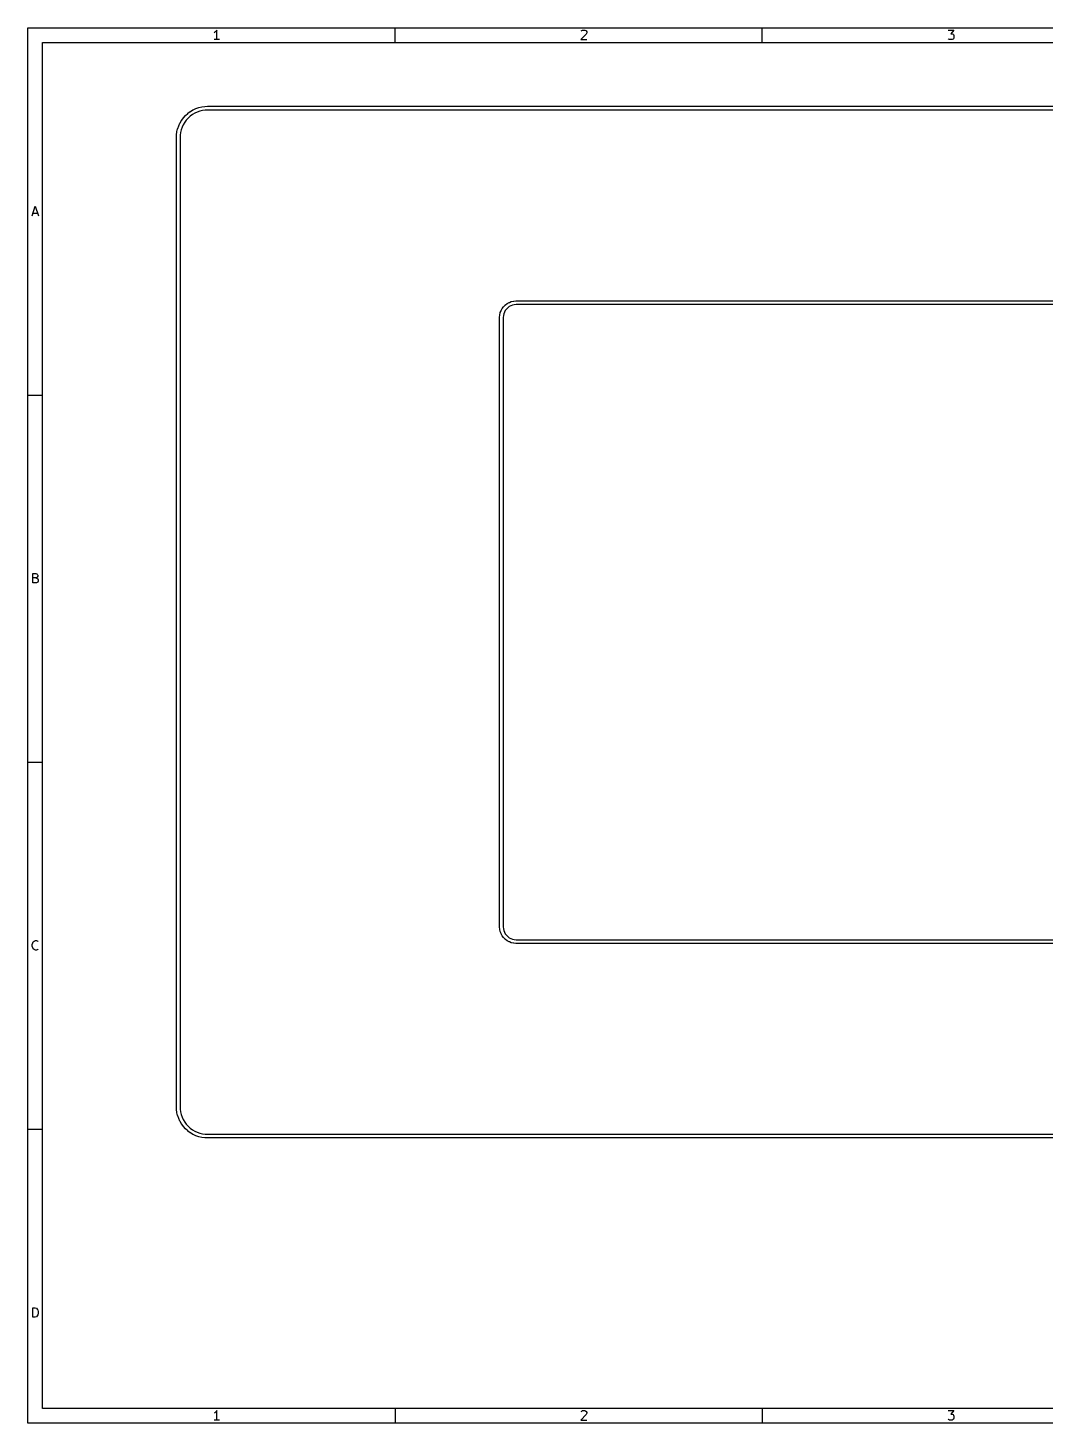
# Model space of a CAD drawing. Header units: inches. Extents: x 0.4 to 11.3, y -7.9 to -0.4.
# Drawn here: x 0.39 to 5.85, y -7.87 to -0.39 of the extents above; entities that cross this region are included whole.
import ezdxf

# ---------------------------------------------------------------- set-up
doc = ezdxf.new("R2010")
doc.units = ezdxf.units.IN
doc.header["$MEASUREMENT"] = 0
doc.layers.add('Edge.Cuts', color=254, linetype='CONTINUOUS', true_color=0xd0d2cd)

msp = doc.modelspace()

# ---------------------------------------------------------------- linework, layer by layer
at = {"layer": 'BLACK', "linetype": 'CONTINUOUS'}
for p, q in [((0.3937, -0.3937), (11.2993, -0.3937)), ((0.3937, -7.8743), (0.3937, -0.3937)), ((1.3965, -0.4174), (1.3916, -0.4199)), ((1.4013, -0.4126), (1.3965, -0.4174)), ((1.4062, -0.4053), (1.4013, -0.4126)), ((1.4062, -0.4564), (1.4062, -0.4053)), ((2.3622, -0.4724), (2.3622, -0.3937)), ((3.3869, -0.4272), (3.3577, -0.4564)), ((3.3601, -0.4101), (3.3625, -0.4077)), ((3.3625, -0.4077), (3.3674, -0.4053)), ((3.3674, -0.4053), (3.3796, -0.4053)), ((3.3796, -0.4053), (3.3845, -0.4077)), ((3.3845, -0.4077), (3.3869, -0.4101)), ((3.3869, -0.4101), (3.3893, -0.415)), ((3.3893, -0.4199), (3.3869, -0.4272)), ((3.3893, -0.415), (3.3893, -0.4199)), ((4.3307, -0.4724), (4.3307, -0.3937)), ((5.3262, -0.4053), (5.3578, -0.4053)), ((5.3578, -0.4053), (5.3408, -0.4248)), ((5.3408, -0.4248), (5.3481, -0.4248)), ((5.3481, -0.4248), (5.353, -0.4272)), ((5.353, -0.4272), (5.3554, -0.4296)), ((5.3554, -0.4296), (5.3578, -0.4345)), ((5.3578, -0.4467), (5.3554, -0.4516)), ((5.3578, -0.4345), (5.3578, -0.4467)), ((0.4724, -0.4724), (11.2206, -0.4724)), ((0.4724, -7.7956), (0.4724, -0.4724)), ((1.4208, -0.4564), (1.3916, -0.4564)), ((3.3577, -0.4564), (3.3893, -0.4564)), ((5.3286, -0.454), (5.3262, -0.4516)), ((5.3335, -0.4564), (5.3286, -0.454)), ((5.3481, -0.4564), (5.3335, -0.4564)), ((5.353, -0.454), (5.3481, -0.4564)), ((5.3554, -0.4516), (5.353, -0.454)), ((0.416, -1.4013), (0.4331, -1.3501)), ((0.4209, -1.3867), (0.4453, -1.3867)), ((0.4331, -1.3501), (0.4501, -1.4013)), ((0.3937, -2.3622), (0.4724, -2.3622)), ((0.4197, -3.3698), (0.4197, -3.3186)), ((0.4197, -3.3186), (0.4367, -3.3186)), ((0.4367, -3.343), (0.4197, -3.343)), ((0.4367, -3.3186), (0.4416, -3.3211)), ((0.4416, -3.3406), (0.4367, -3.343)), ((0.4367, -3.343), (0.444, -3.3455)), ((0.4416, -3.3211), (0.444, -3.3235)), ((0.444, -3.3381), (0.4416, -3.3406)), ((0.444, -3.3235), (0.4465, -3.3284)), ((0.4465, -3.3333), (0.444, -3.3381)), ((0.444, -3.3455), (0.4465, -3.3479)), ((0.4465, -3.365), (0.444, -3.3674)), ((0.4465, -3.3284), (0.4465, -3.3333)), ((0.4465, -3.3479), (0.4489, -3.3528)), ((0.4489, -3.3601), (0.4465, -3.365)), ((0.4489, -3.3528), (0.4489, -3.3601)), ((0.4392, -3.3698), (0.4197, -3.3698)), ((0.444, -3.3674), (0.4392, -3.3698)), ((0.3937, -4.3307), (0.4724, -4.3307)), ((0.4172, -5.3091), (0.4197, -5.2993)), ((0.4172, -5.3164), (0.4172, -5.3091)), ((0.4197, -5.2993), (0.4221, -5.2945)), ((0.4221, -5.2945), (0.427, -5.2896)), ((0.427, -5.2896), (0.4343, -5.2871)), ((0.4343, -5.2871), (0.4392, -5.2871)), ((0.4392, -5.2871), (0.4465, -5.2896)), ((0.4465, -5.2896), (0.4489, -5.292)), ((0.4197, -5.3261), (0.4172, -5.3164)), ((0.4221, -5.331), (0.4197, -5.3261)), ((0.427, -5.3359), (0.4221, -5.331)), ((0.4343, -5.3383), (0.427, -5.3359)), ((0.4392, -5.3383), (0.4343, -5.3383)), ((0.4465, -5.3359), (0.4392, -5.3383)), ((0.4489, -5.3335), (0.4465, -5.3359)), ((0.3937, -6.2992), (0.4724, -6.2992)), ((0.4197, -7.3068), (0.4197, -7.2557)), ((0.4197, -7.2557), (0.4319, -7.2557)), ((0.4319, -7.2557), (0.4392, -7.2581)), ((0.4319, -7.3068), (0.4197, -7.3068)), ((0.4392, -7.3044), (0.4319, -7.3068)), ((0.4392, -7.2581), (0.444, -7.263)), ((0.444, -7.2995), (0.4392, -7.3044)), ((0.444, -7.263), (0.4465, -7.2678)), ((0.4465, -7.2946), (0.444, -7.2995)), ((0.4465, -7.2678), (0.4489, -7.2776)), ((0.4489, -7.2849), (0.4465, -7.2946)), ((0.4489, -7.2776), (0.4489, -7.2849)), ((11.2206, -7.7956), (0.4724, -7.7956)), ((1.3965, -7.8193), (1.3916, -7.8217)), ((1.4013, -7.8144), (1.3965, -7.8193)), ((1.4062, -7.8071), (1.4013, -7.8144)), ((1.4062, -7.8583), (1.4062, -7.8071)), ((2.3622, -7.7956), (2.3622, -7.8743)), ((3.3869, -7.8291), (3.3577, -7.8583)), ((3.3601, -7.812), (3.3625, -7.8096)), ((3.3625, -7.8096), (3.3674, -7.8071)), ((3.3674, -7.8071), (3.3796, -7.8071)), ((3.3796, -7.8071), (3.3845, -7.8096)), ((3.3845, -7.8096), (3.3869, -7.812)), ((3.3869, -7.812), (3.3893, -7.8169)), ((3.3893, -7.8217), (3.3869, -7.8291)), ((3.3893, -7.8169), (3.3893, -7.8217)), ((4.3307, -7.7956), (4.3307, -7.8743)), ((5.3262, -7.8071), (5.3578, -7.8071)), ((5.3286, -7.8559), (5.3262, -7.8534)), ((5.3578, -7.8071), (5.3408, -7.8266)), ((5.3408, -7.8266), (5.3481, -7.8266)), ((5.3481, -7.8266), (5.353, -7.8291)), ((5.353, -7.8291), (5.3554, -7.8315)), ((5.3554, -7.8534), (5.353, -7.8559)), ((5.3554, -7.8315), (5.3578, -7.8364)), ((5.3578, -7.8486), (5.3554, -7.8534)), ((5.3578, -7.8364), (5.3578, -7.8486)), ((11.2993, -7.8743), (0.3937, -7.8743)), ((1.4208, -7.8583), (1.3916, -7.8583)), ((3.3577, -7.8583), (3.3893, -7.8583)), ((5.3335, -7.8583), (5.3286, -7.8559)), ((5.3481, -7.8583), (5.3335, -7.8583)), ((5.353, -7.8559), (5.3481, -7.8583))]:
    msp.add_line(p, q, dxfattribs=at)
at = {"layer": 'Edge.Cuts', "linetype": 'CONTINUOUS'}
for p, q in [((1.2945, -0.8264), (1.3093, -0.8212)), ((1.3093, -0.8212), (1.3098, -0.8211)), ((1.3098, -0.8211), (1.3103, -0.8209)), ((1.3103, -0.8209), (1.3255, -0.8172)), ((1.3255, -0.8172), (1.326, -0.8172)), ((1.326, -0.8172), (1.3265, -0.817)), ((1.3265, -0.817), (1.3421, -0.8149)), ((1.3421, -0.8149), (1.3425, -0.8149)), ((1.3425, -0.8149), (1.343, -0.8148)), ((1.343, -0.8148), (1.3567, -0.8142)), ((1.3567, -0.8142), (1.3569, -0.8142)), ((1.3569, -0.8142), (1.3571, -0.8142)), ((1.3571, -0.8142), (10.491, -0.8142)), ((1.2094, -0.9029), (1.2175, -0.8894)), ((1.2175, -0.8894), (1.2178, -0.889)), ((1.2178, -0.889), (1.218, -0.8886)), ((1.218, -0.8886), (1.2273, -0.876)), ((1.2273, -0.876), (1.2277, -0.8756)), ((1.2277, -0.8756), (1.2279, -0.8752)), ((1.2279, -0.8752), (1.2385, -0.8636)), ((1.2429, -0.8881), (1.2341, -0.8999)), ((1.2385, -0.8636), (1.2388, -0.8632)), ((1.2388, -0.8632), (1.2392, -0.8629)), ((1.2392, -0.8629), (1.2508, -0.8523)), ((1.2527, -0.8771), (1.2429, -0.8881)), ((1.2508, -0.8523), (1.2512, -0.8521)), ((1.2512, -0.8521), (1.2516, -0.8517)), ((1.2516, -0.8517), (1.2642, -0.8424)), ((1.2637, -0.8673), (1.2527, -0.8771)), ((1.2755, -0.8585), (1.2637, -0.8673)), ((1.2642, -0.8424), (1.2646, -0.8422)), ((1.2646, -0.8422), (1.265, -0.8419)), ((1.265, -0.8419), (1.2785, -0.8338)), ((1.2882, -0.851), (1.2755, -0.8585)), ((1.2785, -0.8338), (1.279, -0.8336)), ((1.279, -0.8336), (1.2794, -0.8334)), ((1.2794, -0.8334), (1.2936, -0.8267)), ((1.3015, -0.8448), (1.2882, -0.851)), ((1.2936, -0.8267), (1.2941, -0.8266)), ((1.2941, -0.8266), (1.2945, -0.8264)), ((1.3154, -0.8399), (1.3015, -0.8448)), ((1.3297, -0.8365), (1.3154, -0.8399)), ((1.3443, -0.8345), (1.3297, -0.8365)), ((1.3574, -0.8339), (1.3443, -0.8345)), ((10.4908, -0.8339), (1.3574, -0.8339)), ((1.1898, -0.9811), (1.1904, -0.9674)), ((1.1904, -0.9674), (1.1905, -0.9669)), ((1.1905, -0.9665), (1.1927, -0.9509)), ((1.1905, -0.9669), (1.1905, -0.9665)), ((1.1927, -0.9509), (1.1928, -0.9504)), ((1.1928, -0.9499), (1.1965, -0.9347)), ((1.1928, -0.9504), (1.1928, -0.9499)), ((1.1965, -0.9347), (1.1967, -0.9342)), ((1.1967, -0.9342), (1.1968, -0.9337)), ((1.1968, -0.9337), (1.202, -0.9189)), ((1.202, -0.9189), (1.2022, -0.9185)), ((1.2022, -0.9185), (1.2024, -0.918)), ((1.2024, -0.918), (1.209, -0.9038)), ((1.209, -0.9038), (1.2092, -0.9034)), ((1.2092, -0.9034), (1.2094, -0.9029)), ((1.2101, -0.9687), (1.2095, -0.9817)), ((1.2121, -0.9541), (1.2101, -0.9687)), ((1.2155, -0.9398), (1.2121, -0.9541)), ((1.2204, -0.9259), (1.2155, -0.9398)), ((1.2266, -0.9126), (1.2204, -0.9259)), ((1.2341, -0.8999), (1.2266, -0.9126)), ((1.1898, -0.9813), (1.1898, -0.9811)), ((1.1898, -0.9815), (1.1898, -0.9813)), ((1.1898, -6.1784), (1.1898, -0.9815)), ((1.2095, -0.9817), (1.2095, -6.1782)), ((2.9634, -1.8712), (2.9733, -1.8658)), ((2.9733, -1.8658), (2.9739, -1.8656)), ((2.9739, -1.8656), (2.9745, -1.8653)), ((2.9745, -1.8653), (2.9851, -1.8613)), ((2.9851, -1.8613), (2.9857, -1.8611)), ((2.9857, -1.8611), (2.9864, -1.8609)), ((2.9864, -1.8609), (2.9974, -1.8585)), ((2.9974, -1.8585), (2.9981, -1.8585)), ((2.9981, -1.8585), (2.9988, -1.8583)), ((2.9988, -1.8583), (3.01, -1.8575)), ((3.01, -1.8575), (3.0103, -1.8576)), ((3.0103, -1.8576), (3.0107, -1.8575)), ((3.0107, -1.8575), (8.8375, -1.8575)), ((2.9221, -1.9454), (2.9229, -1.9342)), ((2.9229, -1.9342), (2.923, -1.9335)), ((2.923, -1.9335), (2.9231, -1.9328)), ((2.9231, -1.9328), (2.9255, -1.9218)), ((2.9255, -1.9218), (2.9257, -1.9212)), ((2.9257, -1.9212), (2.9259, -1.9205)), ((2.9259, -1.9205), (2.9298, -1.91)), ((2.9298, -1.91), (2.9301, -1.9093)), ((2.9301, -1.9093), (2.9304, -1.9087)), ((2.9304, -1.9087), (2.9358, -1.8988)), ((2.9358, -1.8988), (2.9362, -1.8982)), ((2.9362, -1.8982), (2.9366, -1.8976)), ((2.9366, -1.8976), (2.9433, -1.8886)), ((2.9425, -1.9363), (2.9418, -1.9465)), ((2.9446, -1.9267), (2.9425, -1.9363)), ((2.9433, -1.8886), (2.9438, -1.8881)), ((2.9438, -1.8881), (2.9442, -1.8876)), ((2.9442, -1.8876), (2.9522, -1.8796)), ((2.948, -1.9175), (2.9446, -1.9267)), ((2.9527, -1.9089), (2.948, -1.9175)), ((2.9522, -1.8796), (2.9527, -1.8792)), ((2.9527, -1.8792), (2.9532, -1.8787)), ((2.9586, -1.901), (2.9527, -1.9089)), ((2.9532, -1.8787), (2.9622, -1.872)), ((2.9656, -1.8941), (2.9586, -1.901)), ((2.9622, -1.872), (2.9628, -1.8716)), ((2.9628, -1.8716), (2.9634, -1.8712)), ((2.9734, -1.8882), (2.9656, -1.8941)), ((2.9821, -1.8835), (2.9734, -1.8882)), ((2.9913, -1.88), (2.9821, -1.8835)), ((3.0009, -1.8779), (2.9913, -1.88)), ((3.011, -1.8772), (3.0009, -1.8779)), ((8.8371, -1.8772), (3.011, -1.8772)), ((2.9221, -1.9458), (2.9221, -1.9454)), ((2.9221, -1.9461), (2.9221, -1.9458)), ((2.9221, -5.2138), (2.9221, -1.9461)), ((2.9418, -1.9465), (2.9418, -5.2135)), ((2.9221, -5.2142), (2.9221, -5.2138)), ((2.9221, -5.2145), (2.9221, -5.2142)), ((2.9229, -5.2257), (2.9221, -5.2145)), ((2.923, -5.2264), (2.9229, -5.2257)), ((2.9231, -5.2271), (2.923, -5.2264)), ((2.9255, -5.2381), (2.9231, -5.2271)), ((2.9418, -5.2135), (2.9425, -5.2236)), ((2.9425, -5.2236), (2.9446, -5.2332)), ((2.9446, -5.2332), (2.948, -5.2424)), ((2.9257, -5.2388), (2.9255, -5.2381)), ((2.9259, -5.2394), (2.9257, -5.2388)), ((2.9298, -5.25), (2.9259, -5.2394)), ((2.9301, -5.2506), (2.9298, -5.25)), ((2.9304, -5.2512), (2.9301, -5.2506)), ((2.9358, -5.2611), (2.9304, -5.2512)), ((2.9362, -5.2617), (2.9358, -5.2611)), ((2.9366, -5.2623), (2.9362, -5.2617)), ((2.9433, -5.2713), (2.9366, -5.2623)), ((2.9438, -5.2718), (2.9433, -5.2713)), ((2.9442, -5.2723), (2.9438, -5.2718)), ((2.9522, -5.2803), (2.9442, -5.2723)), ((2.948, -5.2424), (2.9527, -5.2511)), ((2.9527, -5.2807), (2.9522, -5.2803)), ((2.9527, -5.2511), (2.9586, -5.2589)), ((2.9532, -5.2812), (2.9527, -5.2807)), ((2.9622, -5.2879), (2.9532, -5.2812)), ((2.9586, -5.2589), (2.9656, -5.2659)), ((2.9628, -5.2883), (2.9622, -5.2879)), ((2.9634, -5.2887), (2.9628, -5.2883)), ((2.9733, -5.2941), (2.9634, -5.2887)), ((2.9656, -5.2659), (2.9734, -5.2718)), ((2.9739, -5.2944), (2.9733, -5.2941)), ((2.9734, -5.2718), (2.9821, -5.2765)), ((2.9745, -5.2947), (2.9739, -5.2944)), ((2.9851, -5.2986), (2.9745, -5.2947)), ((2.9821, -5.2765), (2.9913, -5.2799)), ((2.9857, -5.2988), (2.9851, -5.2986)), ((2.9864, -5.299), (2.9857, -5.2988)), ((2.9974, -5.3014), (2.9864, -5.299)), ((2.9913, -5.2799), (3.0009, -5.282)), ((2.9981, -5.3015), (2.9974, -5.3014)), ((2.9988, -5.3016), (2.9981, -5.3015)), ((3.01, -5.3024), (2.9988, -5.3016)), ((3.0009, -5.282), (3.011, -5.2827)), ((3.0103, -5.3024), (3.01, -5.3024)), ((3.0107, -5.3024), (3.0103, -5.3024)), ((8.8375, -5.3024), (3.0107, -5.3024)), ((3.011, -5.2827), (8.8371, -5.2827)), ((1.1898, -6.1786), (1.1898, -6.1784)), ((1.1898, -6.1788), (1.1898, -6.1786)), ((1.1904, -6.1925), (1.1898, -6.1788)), ((1.1905, -6.193), (1.1904, -6.1925)), ((1.1905, -6.1935), (1.1905, -6.193)), ((1.1927, -6.209), (1.1905, -6.1935)), ((1.2095, -6.1782), (1.2101, -6.1912)), ((1.2101, -6.1912), (1.2121, -6.2058)), ((1.2121, -6.2058), (1.2155, -6.2201)), ((1.1928, -6.2095), (1.1927, -6.209)), ((1.1928, -6.21), (1.1928, -6.2095)), ((1.1965, -6.2252), (1.1928, -6.21)), ((1.1967, -6.2257), (1.1965, -6.2252)), ((1.1968, -6.2262), (1.1967, -6.2257)), ((1.202, -6.241), (1.1968, -6.2262)), ((1.2022, -6.2414), (1.202, -6.241)), ((1.2024, -6.2419), (1.2022, -6.2414)), ((1.209, -6.2561), (1.2024, -6.2419)), ((1.2092, -6.2566), (1.209, -6.2561)), ((1.2094, -6.257), (1.2092, -6.2566)), ((1.2175, -6.2705), (1.2094, -6.257)), ((1.2155, -6.2201), (1.2204, -6.234)), ((1.2178, -6.2709), (1.2175, -6.2705)), ((1.218, -6.2713), (1.2178, -6.2709)), ((1.2273, -6.2839), (1.218, -6.2713)), ((1.2204, -6.234), (1.2266, -6.2474)), ((1.2266, -6.2474), (1.2341, -6.26)), ((1.2341, -6.26), (1.2429, -6.2719)), ((1.2429, -6.2719), (1.2527, -6.2828)), ((1.2527, -6.2828), (1.2637, -6.2926)), ((1.2277, -6.2843), (1.2273, -6.2839)), ((1.2279, -6.2847), (1.2277, -6.2843)), ((1.2385, -6.2963), (1.2279, -6.2847)), ((1.2388, -6.2967), (1.2385, -6.2963)), ((1.2392, -6.297), (1.2388, -6.2967)), ((1.2508, -6.3076), (1.2392, -6.297)), ((1.2512, -6.3079), (1.2508, -6.3076)), ((1.2516, -6.3082), (1.2512, -6.3079)), ((1.2642, -6.3175), (1.2516, -6.3082)), ((1.2637, -6.2926), (1.2755, -6.3014)), ((1.2646, -6.3178), (1.2642, -6.3175)), ((1.265, -6.3181), (1.2646, -6.3178)), ((1.2785, -6.3261), (1.265, -6.3181)), ((1.2755, -6.3014), (1.2882, -6.3089)), ((1.279, -6.3263), (1.2785, -6.3261)), ((1.2794, -6.3265), (1.279, -6.3263)), ((1.2936, -6.3332), (1.2794, -6.3265)), ((1.2882, -6.3089), (1.3015, -6.3151)), ((1.2941, -6.3333), (1.2936, -6.3332)), ((1.2945, -6.3335), (1.2941, -6.3333)), ((1.3093, -6.3387), (1.2945, -6.3335)), ((1.3015, -6.3151), (1.3154, -6.32)), ((1.3098, -6.3388), (1.3093, -6.3387)), ((1.3103, -6.339), (1.3098, -6.3388)), ((1.3255, -6.3427), (1.3103, -6.339)), ((1.3154, -6.32), (1.3297, -6.3234)), ((1.326, -6.3428), (1.3255, -6.3427)), ((1.3265, -6.3429), (1.326, -6.3428)), ((1.3421, -6.345), (1.3265, -6.3429)), ((1.3297, -6.3234), (1.3443, -6.3255)), ((1.3425, -6.345), (1.3421, -6.345)), ((1.343, -6.3451), (1.3425, -6.345)), ((1.3567, -6.3457), (1.343, -6.3451)), ((1.3443, -6.3255), (1.3574, -6.326)), ((1.3569, -6.3457), (1.3567, -6.3457)), ((1.3571, -6.3457), (1.3569, -6.3457)), ((10.491, -6.3457), (1.3571, -6.3457)), ((1.3574, -6.326), (10.4908, -6.326))]:
    msp.add_line(p, q, dxfattribs=at)

doc.saveas('drawing.dxf')
